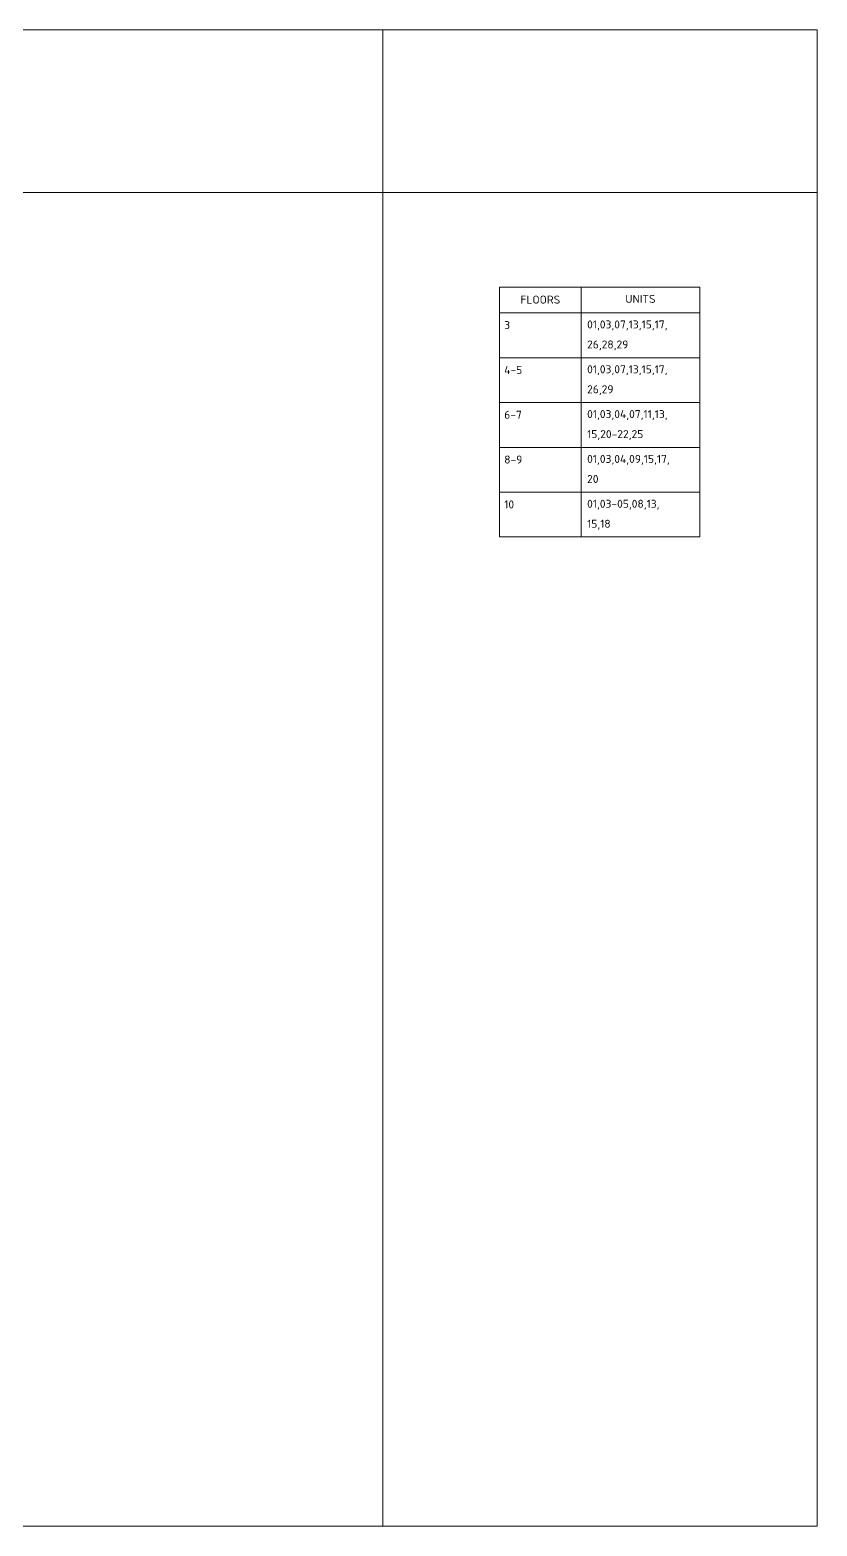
# Model space of a CAD drawing. Header units: millimetres. Extents: x 317748 to 451058, y -7309 to 88509.
# Drawn here: x 344906 to 351148, y 36902 to 48770 of the extents above; entities that cross this region are included whole.
import ezdxf

# ---------------------------------------------------------------- set-up
doc = ezdxf.new("R2010")
doc.units = ezdxf.units.MM
doc.header["$LTSCALE"] = 2
doc.header["$MEASUREMENT"] = 0
for name, color, linetype, lineweight in [('4', 6, 'Continuous', 18), ('Line_Thin', 8, 'Continuous', 18), ('Text', 4, 'Continuous', 20)]:
    doc.layers.add(name, color=color, linetype=linetype, lineweight=lineweight)
doc.styles.add('style1', font='simplex.shx')

msp = doc.modelspace()

# ---------------------------------------------------------------- linework, layer by layer
at = {"layer": '4'}
for points in [[(347705.5, 47481.4), (336749.9, 47481.4), (336749.9, 48770.5), (347705.5, 48770.5)], [(347705.5, 48770.5), (351148.2, 48770.5), (351148.2, 47481.4), (347705.5, 47481.4)], [(336749.9, 47481.4), (347705.5, 47481.4), (347705.5, 36902), (336749.9, 36902)], [(347705.5, 47481.4), (351148.2, 47481.4), (351148.2, 36902), (347705.5, 36902)]]:
    msp.add_lwpolyline(points, close=True, dxfattribs=at)
at = {"layer": 'Line_Thin', "color": 18, "lineweight": 18, "true_color": 0x000000}
for points in [[(348629.8, 46729.3), (349277.8, 46729.3), (349277.8, 46526.1), (348629.8, 46526.1)], [(349277.8, 46729.3), (350217.5, 46729.3), (350217.5, 46526.1), (349277.8, 46526.1)]]:
    msp.add_lwpolyline(points, close=True, dxfattribs=at)
at = {"layer": 'Line_Thin', "lineweight": 13}
for points in [[(348629.8, 46729.3), (349277.8, 46729.3), (349277.8, 46526.1), (348629.8, 46526.1)], [(349277.8, 46729.3), (350217.5, 46729.3), (350217.5, 46526.1), (349277.8, 46526.1)], [(348629.8, 46526.1), (349277.8, 46526.1), (349277.8, 46170.5), (348629.8, 46170.5)], [(349277.8, 46526.1), (350217.5, 46526.1), (350217.5, 46170.5), (349277.8, 46170.5)], [(348629.8, 46170.5), (349277.8, 46170.5), (349277.8, 45814.9), (348629.8, 45814.9)], [(349277.8, 46170.5), (350217.5, 46170.5), (350217.5, 45814.9), (349277.8, 45814.9)], [(348629.8, 45814.9), (349277.8, 45814.9), (349277.8, 45459.3), (348629.8, 45459.3)], [(349277.8, 45814.9), (350217.5, 45814.9), (350217.5, 45459.3), (349277.8, 45459.3)], [(348629.8, 45459.3), (349277.8, 45459.3), (349277.8, 45103.7), (348629.8, 45103.7)], [(349277.8, 45459.3), (350217.5, 45459.3), (350217.5, 45103.7), (349277.8, 45103.7)], [(348629.8, 45103.7), (349277.8, 45103.7), (349277.8, 44748.1), (348629.8, 44748.1)], [(349277.8, 45103.7), (350217.5, 45103.7), (350217.5, 44748.1), (349277.8, 44748.1)]]:
    msp.add_lwpolyline(points, close=True, dxfattribs=at)

# ---------------------------------------------------------------- texts
at = {"layer": 'Text', "color": 0, "char_height": 63.5, "attachment_point": 1, "style": 'style1'}
for s, width, insert in [('\\pxqc;FLOORS', 648.035, (348629.8, 46662.8)), ('\\pxqc;UNITS', 939.728, (349277.8, 46668.4)), ('3', 648.035, (348667.2, 46460.7)), ('\\pxsm1.5,ql;01,03,07,13,15,17,\\P26,28,29', 648.035, (349324.4, 46465.8)), ('4-5', 648.035, (348667.2, 46105.1)), ('\\pxsm1.5,ql;01,03,07,13,15,17,\\P26,29', 648.035, (349324.4, 46110.2)), ('6-7', 648.035, (348667.2, 45749.5)), ('\\pxsm1.5,ql;01,03,04,07,11,13,\\P15,20-22,25', 648.035, (349324.4, 45754.6)), ('8-9', 648.035, (348667.2, 45393.9)), ('\\pxsm1.5,ql;01,03,04,09,15,17,\\P20', 648.035, (349324.4, 45399)), ('10', 648.035, (348667.2, 45038.3)), ('\\pxsm1.5,ql;01,03-05,08,13,\\P15,18', 648.035, (349324.4, 45043.4))]:
    msp.add_mtext_dynamic_manual_height_columns(s, width=width, gutter_width=25.4, heights=[0], dxfattribs=dict(at, insert=insert))

doc.saveas('drawing.dxf')
